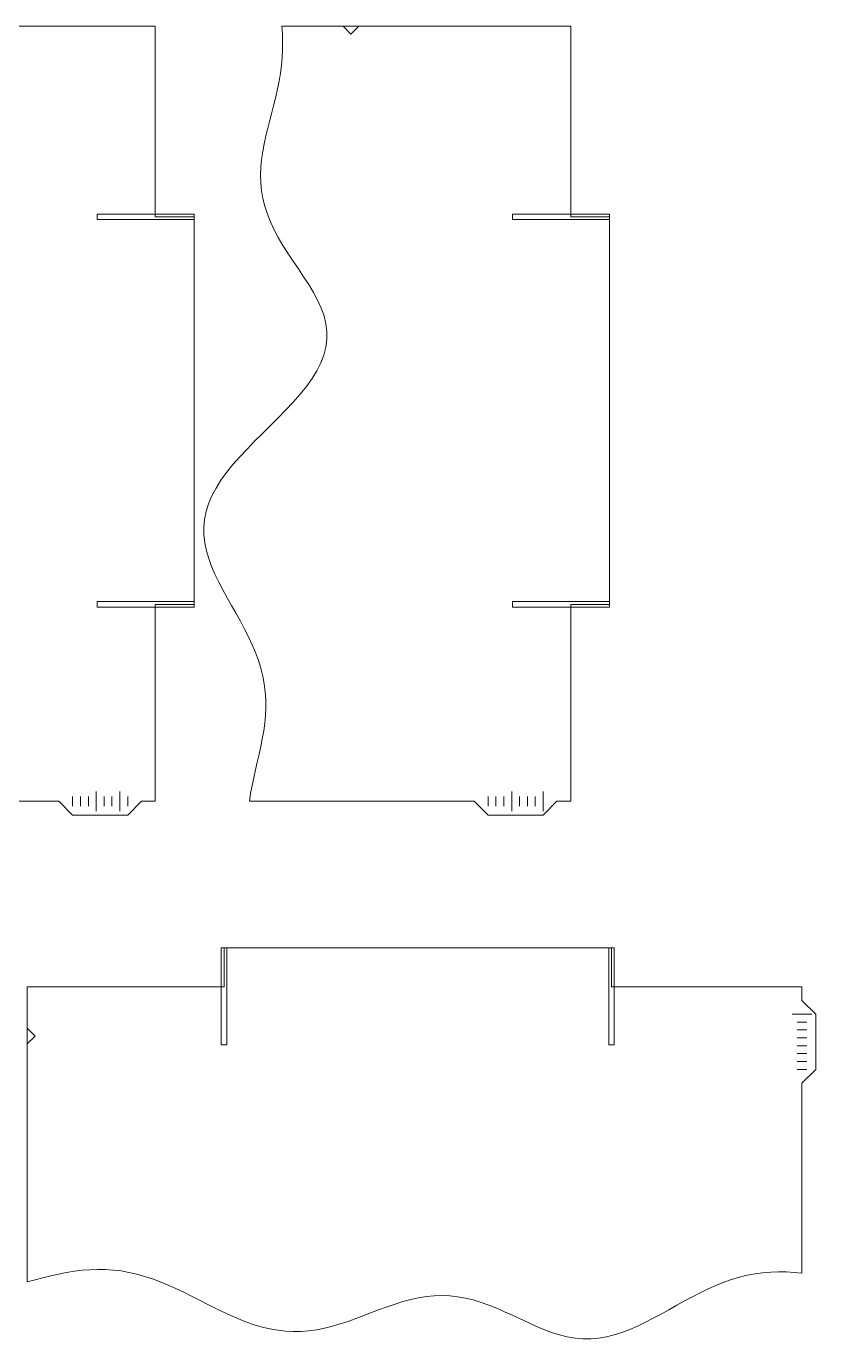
# Model space of a CAD drawing. Header units: centimetres. Extents: x -33.9 to 33.6, y -17.5 to 16.6.
# Drawn here: x 5.44 to 17.75, y -16.42 to 4.03 of the extents above; entities that cross this region are included whole.
import ezdxf

# ---------------------------------------------------------------- set-up
doc = ezdxf.new("R2010")
doc.units = ezdxf.units.CM
doc.header["$MEASUREMENT"] = 0
for name, color, linetype in [('1S', 7, 'Continuous'), ('2C', 7, 'Continuous'), ('3C', 7, 'Continuous')]:
    doc.layers.add(name, color=color, linetype=linetype)

msp = doc.modelspace()

# ---------------------------------------------------------------- linework, layer by layer
at = {"layer": '1S', "color": 1, "lineweight": 5}
for points in [[(6.16436, -8.12473), (6.16436, -8.12473), (6.16436, -7.97138), (6.16436, -7.97138)], [(6.28704, -8.12473), (6.28704, -8.12473), (6.28704, -7.97138), (6.28704, -7.97138)], [(6.40973, -8.12473), (6.40973, -8.12473), (6.40973, -7.97138), (6.40973, -7.97138)], [(6.53241, -8.2014), (6.53241, -8.2014), (6.53241, -7.89471), (6.53241, -7.89471)], [(6.65509, -8.12473), (6.65509, -8.12473), (6.65509, -7.97138), (6.65509, -7.97138)], [(6.77777, -8.12473), (6.77777, -8.12473), (6.77777, -7.97138), (6.77777, -7.97138)], [(6.90045, -8.2014), (6.90045, -8.2014), (6.90045, -7.89471), (6.90045, -7.89471)], [(7.02314, -8.12473), (7.02314, -8.12473), (7.02314, -7.97138), (7.02314, -7.97138)], [(12.63957, -8.12473), (12.63957, -8.12473), (12.63957, -7.97138), (12.63957, -7.97138)], [(12.76225, -8.12473), (12.76225, -8.12473), (12.76225, -7.97138), (12.76225, -7.97138)], [(12.88493, -8.12473), (12.88493, -8.12473), (12.88493, -7.97138), (12.88493, -7.97138)], [(13.00761, -8.2014), (13.00761, -8.2014), (13.00761, -7.89471), (13.00761, -7.89471)], [(13.13029, -8.12473), (13.13029, -8.12473), (13.13029, -7.97138), (13.13029, -7.97138)], [(13.25298, -8.12473), (13.25298, -8.12473), (13.25298, -7.97138), (13.25298, -7.97138)], [(13.37566, -8.12473), (13.37566, -8.12473), (13.37566, -7.97138), (13.37566, -7.97138)], [(13.49834, -8.2014), (13.49834, -8.2014), (13.49834, -7.89471), (13.49834, -7.89471)], [(17.68556, -11.36554), (17.68556, -11.36554), (17.37887, -11.36554), (17.37887, -11.36554)], [(17.6089, -11.48822), (17.6089, -11.48822), (17.45553, -11.48822), (17.45553, -11.48822)], [(17.6089, -11.6109), (17.6089, -11.6109), (17.45553, -11.6109), (17.45553, -11.6109)], [(17.6089, -11.73358), (17.6089, -11.73358), (17.45553, -11.73358), (17.45553, -11.73358)], [(17.6089, -11.85626), (17.6089, -11.85626), (17.45553, -11.85626), (17.45553, -11.85626)], [(17.6089, -11.97895), (17.6089, -11.97895), (17.45553, -11.97895), (17.45553, -11.97895)], [(17.6089, -12.10163), (17.6089, -12.10163), (17.45553, -12.10163), (17.45553, -12.10163)], [(17.6089, -12.22431), (17.6089, -12.22431), (17.45553, -12.22431), (17.45553, -12.22431)]]:
    msp.add_open_spline(points, degree=3, dxfattribs=at)
at = {"layer": '2C', "color": 1, "lineweight": 5}
for points, knots in [([(10.37876, 4.02692), (10.37876, 4.02692), (10.50145, 3.90424), (10.50145, 3.90424), (10.50145, 3.90424), (10.50145, 3.90424), (10.62413, 4.02692), (10.62413, 4.02692), (10.62413, 4.02692), (10.62413, 4.02692), (10.37876, 4.02692), (10.37876, 4.02692)], [0, 0, 0, 0, 0.33333333, 0.33333333, 0.33333333, 0.33333333, 0.66666667, 0.66666667, 0.66666667, 0.66666667, 1, 1, 1, 1]), ([(8.05627, 1.01431), (8.05627, 1.01431), (8.05627, 1.10096), (8.05627, 1.10096), (8.05627, 1.10096), (8.05627, 1.10096), (6.5469, 1.10096), (6.5469, 1.10096), (6.5469, 1.10096), (6.5469, 1.10096), (6.5469, 1.01431), (6.5469, 1.01431), (6.5469, 1.01431), (6.5469, 1.01431), (8.05627, 1.01431), (8.05627, 1.01431)], [0, 0, 0, 0, 0.25, 0.25, 0.25, 0.25, 0.5, 0.5, 0.5, 0.5, 0.75, 0.75, 0.75, 0.75, 1, 1, 1, 1]), ([(14.53148, 1.01431), (14.53148, 1.01431), (14.53148, 1.10096), (14.53148, 1.10096), (14.53148, 1.10096), (14.53148, 1.10096), (13.0221, 1.10096), (13.0221, 1.10096), (13.0221, 1.10096), (13.0221, 1.10096), (13.0221, 1.01431), (13.0221, 1.01431), (13.0221, 1.01431), (13.0221, 1.01431), (14.53148, 1.01431), (14.53148, 1.01431)], [0, 0, 0, 0, 0.25, 0.25, 0.25, 0.25, 0.5, 0.5, 0.5, 0.5, 0.75, 0.75, 0.75, 0.75, 1, 1, 1, 1]), ([(8.05627, -5.02318), (8.05627, -5.02318), (8.05627, -4.93653), (8.05627, -4.93653), (8.05627, -4.93653), (8.05627, -4.93653), (6.5469, -4.93653), (6.5469, -4.93653), (6.5469, -4.93653), (6.5469, -4.93653), (6.5469, -5.02318), (6.5469, -5.02318), (6.5469, -5.02318), (6.5469, -5.02318), (8.05627, -5.02318), (8.05627, -5.02318)], [0, 0, 0, 0, 0.25, 0.25, 0.25, 0.25, 0.5, 0.5, 0.5, 0.5, 0.75, 0.75, 0.75, 0.75, 1, 1, 1, 1]), ([(14.53148, -5.02318), (14.53148, -5.02318), (14.53148, -4.93653), (14.53148, -4.93653), (14.53148, -4.93653), (14.53148, -4.93653), (13.0221, -4.93653), (13.0221, -4.93653), (13.0221, -4.93653), (13.0221, -4.93653), (13.0221, -5.02318), (13.0221, -5.02318), (13.0221, -5.02318), (13.0221, -5.02318), (14.53148, -5.02318), (14.53148, -5.02318)], [0, 0, 0, 0, 0.25, 0.25, 0.25, 0.25, 0.5, 0.5, 0.5, 0.5, 0.75, 0.75, 0.75, 0.75, 1, 1, 1, 1]), ([(8.56876, -10.3324), (8.56876, -10.3324), (8.48212, -10.3324), (8.48212, -10.3324), (8.48212, -10.3324), (8.48212, -10.3324), (8.48212, -11.84177), (8.48212, -11.84177), (8.48212, -11.84177), (8.48212, -11.84177), (8.56876, -11.84177), (8.56876, -11.84177), (8.56876, -11.84177), (8.56876, -11.84177), (8.56876, -10.3324), (8.56876, -10.3324)], [0, 0, 0, 0, 0.25, 0.25, 0.25, 0.25, 0.5, 0.5, 0.5, 0.5, 0.75, 0.75, 0.75, 0.75, 1, 1, 1, 1]), ([(14.60625, -10.3324), (14.60625, -10.3324), (14.51961, -10.3324), (14.51961, -10.3324), (14.51961, -10.3324), (14.51961, -10.3324), (14.51961, -11.84177), (14.51961, -11.84177), (14.51961, -11.84177), (14.51961, -11.84177), (14.60625, -11.84177), (14.60625, -11.84177), (14.60625, -11.84177), (14.60625, -11.84177), (14.60625, -10.3324), (14.60625, -10.3324)], [0, 0, 0, 0, 0.25, 0.25, 0.25, 0.25, 0.5, 0.5, 0.5, 0.5, 0.75, 0.75, 0.75, 0.75, 1, 1, 1, 1]), ([(5.45722, -11.82861), (5.45722, -11.82861), (5.57992, -11.70592), (5.57992, -11.70592), (5.57992, -11.70592), (5.57992, -11.70592), (5.45722, -11.58325), (5.45722, -11.58325), (5.45722, -11.58325), (5.45722, -11.58325), (5.45722, -11.82861), (5.45722, -11.82861)], [0, 0, 0, 0, 0.33333333, 0.33333333, 0.33333333, 0.33333333, 0.66666667, 0.66666667, 0.66666667, 0.66666667, 1, 1, 1, 1])]:
    msp.add_open_spline(points, degree=3, knots=knots, dxfattribs=at)
at = {"layer": '3C', "color": 1, "lineweight": 5}
for points in [[(5.94967, -8.04806), (5.94967, -8.04806), (6.16436, -8.26274), (6.16436, -8.26274), (6.16436, -8.26274), (6.16436, -8.26274), (7.02314, -8.26274), (7.02314, -8.26274), (7.02314, -8.26274), (7.02314, -8.26274), (7.23783, -8.04806), (7.23783, -8.04806), (7.23783, -8.04806), (7.23783, -8.04806), (7.45252, -8.04806), (7.45252, -8.04806), (7.45252, -8.04806), (7.45252, -8.04806), (7.45252, -4.97986), (7.45252, -4.97986), (7.45252, -4.97986), (7.45252, -4.97986), (8.05627, -4.97986), (8.05627, -4.97986), (8.05627, -4.97986), (8.05627, -4.97986), (8.05627, 1.05763), (8.05627, 1.05763), (8.05627, 1.05763), (8.05627, 1.05763), (7.45252, 1.05763), (7.45252, 1.05763), (7.45252, 1.05763), (7.45252, 1.05763), (7.45252, 4.02692), (7.45252, 4.02692), (7.45252, 4.02692), (7.45252, 4.02692), (3.03289, 4.02692), (3.03289, 4.02692), (3.03289, 4.02692), (3.03289, 4.02692), (3.04672, 3.90495), (3.04672, 3.90495), (3.04672, 3.90495), (3.04672, 3.90495), (3.05527, 3.78298), (3.05527, 3.78298), (3.05527, 3.78298), (3.05527, 3.78298), (3.05817, 3.66101), (3.05817, 3.66101), (3.05817, 3.66101), (3.05817, 3.66101), (3.05512, 3.53904), (3.05512, 3.53904), (3.05512, 3.53904), (3.05512, 3.53904), (3.04596, 3.41707), (3.04596, 3.41707), (3.04596, 3.41707), (3.04596, 3.41707), (3.03064, 3.29511), (3.03064, 3.29511), (3.03064, 3.29511), (3.03064, 3.29511), (3.00921, 3.17314), (3.00921, 3.17314), (3.00921, 3.17314), (3.00921, 3.17314), (2.98194, 3.05117), (2.98194, 3.05117), (2.98194, 3.05117), (2.98194, 3.05117), (2.94917, 2.9292), (2.94917, 2.9292), (2.94917, 2.9292), (2.94917, 2.9292), (2.91141, 2.80723), (2.91141, 2.80723), (2.91141, 2.80723), (2.91141, 2.80723), (2.8693, 2.68526), (2.8693, 2.68526), (2.8693, 2.68526), (2.8693, 2.68526), (2.82361, 2.56329), (2.82361, 2.56329), (2.82361, 2.56329), (2.82361, 2.56329), (2.77524, 2.44132), (2.77524, 2.44132), (2.77524, 2.44132), (2.77524, 2.44132), (2.72517, 2.31935), (2.72517, 2.31935), (2.72517, 2.31935), (2.72517, 2.31935), (2.67448, 2.19738), (2.67448, 2.19738), (2.67448, 2.19738), (2.67448, 2.19738), (2.62431, 2.07541), (2.62431, 2.07541), (2.62431, 2.07541), (2.62431, 2.07541), (2.57584, 1.95344), (2.57584, 1.95344), (2.57584, 1.95344), (2.57584, 1.95344), (2.53025, 1.83147), (2.53025, 1.83147), (2.53025, 1.83147), (2.53025, 1.83147), (2.48871, 1.7095), (2.48871, 1.7095), (2.48871, 1.7095), (2.48871, 1.7095), (2.45232, 1.58753), (2.45232, 1.58753), (2.45232, 1.58753), (2.45232, 1.58753), (2.42212, 1.46556), (2.42212, 1.46556), (2.42212, 1.46556), (2.42212, 1.46556), (2.39903, 1.34359), (2.39903, 1.34359), (2.39903, 1.34359), (2.39903, 1.34359), (2.38379, 1.22163), (2.38379, 1.22163), (2.38379, 1.22163), (2.38379, 1.22163), (2.37702, 1.09966), (2.37702, 1.09966), (2.37702, 1.09966), (2.37702, 1.09966), (2.37907, 0.97769), (2.37907, 0.97769), (2.37907, 0.97769), (2.37907, 0.97769), (2.39009, 0.85572), (2.39009, 0.85572), (2.39009, 0.85572), (2.39009, 0.85572), (2.40999, 0.73375), (2.40999, 0.73375), (2.40999, 0.73375), (2.40999, 0.73375), (2.43839, 0.61178), (2.43839, 0.61178), (2.43839, 0.61178), (2.43839, 0.61178), (2.47464, 0.48981), (2.47464, 0.48981), (2.47464, 0.48981), (2.47464, 0.48981), (2.51779, 0.36784), (2.51779, 0.36784), (2.51779, 0.36784), (2.51779, 0.36784), (2.56662, 0.24587), (2.56662, 0.24587), (2.56662, 0.24587), (2.56662, 0.24587), (2.61964, 0.1239), (2.61964, 0.1239), (2.61964, 0.1239), (2.61964, 0.1239), (2.67511, 0.00193), (2.67511, 0.00193), (2.67511, 0.00193), (2.67511, 0.00193), (2.73114, -0.12004), (2.73114, -0.12004), (2.73114, -0.12004), (2.73114, -0.12004), (2.78577, -0.24201), (2.78577, -0.24201), (2.78577, -0.24201), (2.78577, -0.24201), (2.83705, -0.36398), (2.83705, -0.36398), (2.83705, -0.36398), (2.83705, -0.36398), (2.88325, -0.48595), (2.88325, -0.48595), (2.88325, -0.48595), (2.88325, -0.48595), (2.92277, -0.60792), (2.92277, -0.60792), (2.92277, -0.60792), (2.92277, -0.60792), (2.95424, -0.72989), (2.95424, -0.72989), (2.95424, -0.72989), (2.95424, -0.72989), (2.9765, -0.85185), (2.9765, -0.85185), (2.9765, -0.85185), (2.9765, -0.85185), (2.9887, -0.97382), (2.9887, -0.97382), (2.9887, -0.97382), (2.9887, -0.97382), (2.99022, -1.09579), (2.99022, -1.09579), (2.99022, -1.09579), (2.99022, -1.09579), (2.98072, -1.21776), (2.98072, -1.21776), (2.98072, -1.21776), (2.98072, -1.21776), (2.96017, -1.33973), (2.96017, -1.33973), (2.96017, -1.33973), (2.96017, -1.33973), (2.92877, -1.4617), (2.92877, -1.4617), (2.92877, -1.4617), (2.92877, -1.4617), (2.88703, -1.58367), (2.88703, -1.58367), (2.88703, -1.58367), (2.88703, -1.58367), (2.8357, -1.70564), (2.8357, -1.70564), (2.8357, -1.70564), (2.8357, -1.70564), (2.77572, -1.82761), (2.77572, -1.82761), (2.77572, -1.82761), (2.77572, -1.82761), (2.70826, -1.94958), (2.70826, -1.94958), (2.70826, -1.94958), (2.70826, -1.94958), (2.63465, -2.07155), (2.63465, -2.07155), (2.63465, -2.07155), (2.63465, -2.07155), (2.55634, -2.19352), (2.55634, -2.19352), (2.55634, -2.19352), (2.55634, -2.19352), (2.4749, -2.31549), (2.4749, -2.31549), (2.4749, -2.31549), (2.4749, -2.31549), (2.39195, -2.43746), (2.39195, -2.43746), (2.39195, -2.43746), (2.39195, -2.43746), (2.30914, -2.55943), (2.30914, -2.55943), (2.30914, -2.55943), (2.30914, -2.55943), (2.22808, -2.6814), (2.22808, -2.6814), (2.22808, -2.6814), (2.22808, -2.6814), (2.15038, -2.80337), (2.15038, -2.80337), (2.15038, -2.80337), (2.15038, -2.80337), (2.07752, -2.92534), (2.07752, -2.92534), (2.07752, -2.92534), (2.07752, -2.92534), (2.01088, -3.0473), (2.01088, -3.0473), (2.01088, -3.0473), (2.01088, -3.0473), (1.95171, -3.16927), (1.95171, -3.16927), (1.95171, -3.16927), (1.95171, -3.16927), (1.90108, -3.29124), (1.90108, -3.29124), (1.90108, -3.29124), (1.90108, -3.29124), (1.85988, -3.41321), (1.85988, -3.41321), (1.85988, -3.41321), (1.85988, -3.41321), (1.82879, -3.53518), (1.82879, -3.53518), (1.82879, -3.53518), (1.82879, -3.53518), (1.80828, -3.65715), (1.80828, -3.65715), (1.80828, -3.65715), (1.80828, -3.65715), (1.79861, -3.77912), (1.79861, -3.77912), (1.79861, -3.77912), (1.79861, -3.77912), (1.79982, -3.90109), (1.79982, -3.90109), (1.79982, -3.90109), (1.79982, -3.90109), (1.81171, -4.02306), (1.81171, -4.02306), (1.81171, -4.02306), (1.81171, -4.02306), (1.83392, -4.14503), (1.83392, -4.14503), (1.83392, -4.14503), (1.83392, -4.14503), (1.86586, -4.267), (1.86586, -4.267), (1.86586, -4.267), (1.86586, -4.267), (1.90677, -4.38897), (1.90677, -4.38897), (1.90677, -4.38897), (1.90677, -4.38897), (1.95574, -4.51094), (1.95574, -4.51094), (1.95574, -4.51094), (1.95574, -4.51094), (2.01172, -4.63291), (2.01172, -4.63291), (2.01172, -4.63291), (2.01172, -4.63291), (2.07358, -4.75488), (2.07358, -4.75488), (2.07358, -4.75488), (2.07358, -4.75488), (2.14006, -4.87685), (2.14006, -4.87685), (2.14006, -4.87685), (2.14006, -4.87685), (2.20989, -4.99882), (2.20989, -4.99882), (2.20989, -4.99882), (2.20989, -4.99882), (2.28174, -5.12078), (2.28174, -5.12078), (2.28174, -5.12078), (2.28174, -5.12078), (2.3543, -5.24275), (2.3543, -5.24275), (2.3543, -5.24275), (2.3543, -5.24275), (2.42632, -5.36472), (2.42632, -5.36472), (2.42632, -5.36472), (2.42632, -5.36472), (2.49655, -5.48669), (2.49655, -5.48669), (2.49655, -5.48669), (2.49655, -5.48669), (2.56385, -5.60867), (2.56385, -5.60867), (2.56385, -5.60867), (2.56385, -5.60867), (2.62719, -5.73063), (2.62719, -5.73063), (2.62719, -5.73063), (2.62719, -5.73063), (2.68563, -5.8526), (2.68563, -5.8526), (2.68563, -5.8526), (2.68563, -5.8526), (2.73841, -5.97457), (2.73841, -5.97457), (2.73841, -5.97457), (2.73841, -5.97457), (2.78486, -6.09655), (2.78486, -6.09655), (2.78486, -6.09655), (2.78486, -6.09655), (2.82453, -6.21851), (2.82453, -6.21851), (2.82453, -6.21851), (2.82453, -6.21851), (2.85708, -6.34048), (2.85708, -6.34048), (2.85708, -6.34048), (2.85708, -6.34048), (2.88237, -6.46246), (2.88237, -6.46246), (2.88237, -6.46246), (2.88237, -6.46246), (2.90038, -6.58443), (2.90038, -6.58443), (2.90038, -6.58443), (2.90038, -6.58443), (2.91127, -6.70639), (2.91127, -6.70639), (2.91127, -6.70639), (2.91127, -6.70639), (2.91534, -6.82836), (2.91534, -6.82836), (2.91534, -6.82836), (2.91534, -6.82836), (2.91304, -6.95034), (2.91304, -6.95034), (2.91304, -6.95034), (2.91304, -6.95034), (2.9049, -7.07231), (2.9049, -7.07231), (2.9049, -7.07231), (2.9049, -7.07231), (2.89158, -7.19427), (2.89158, -7.19427), (2.89158, -7.19427), (2.89158, -7.19427), (2.87383, -7.31625), (2.87383, -7.31625), (2.87383, -7.31625), (2.87383, -7.31625), (2.85246, -7.43822), (2.85246, -7.43822), (2.85246, -7.43822), (2.85246, -7.43822), (2.82828, -7.56019), (2.82828, -7.56019), (2.82828, -7.56019), (2.82828, -7.56019), (2.80221, -7.68214), (2.80221, -7.68214), (2.80221, -7.68214), (2.80221, -7.68214), (2.77508, -7.80412), (2.77508, -7.80412), (2.77508, -7.80412), (2.77508, -7.80412), (2.74778, -7.92609), (2.74778, -7.92609), (2.74778, -7.92609), (2.74778, -7.92609), (2.72112, -8.04806), (2.72112, -8.04806), (2.72112, -8.04806), (2.72112, -8.04806), (5.94967, -8.04806), (5.94967, -8.04806)], [(12.42487, -8.04806), (12.42487, -8.04806), (12.63957, -8.26274), (12.63957, -8.26274), (12.63957, -8.26274), (12.63957, -8.26274), (13.49834, -8.26274), (13.49834, -8.26274), (13.49834, -8.26274), (13.49834, -8.26274), (13.71303, -8.04806), (13.71303, -8.04806), (13.71303, -8.04806), (13.71303, -8.04806), (13.92773, -8.04806), (13.92773, -8.04806), (13.92773, -8.04806), (13.92773, -8.04806), (13.92773, -4.97986), (13.92773, -4.97986), (13.92773, -4.97986), (13.92773, -4.97986), (14.53148, -4.97986), (14.53148, -4.97986), (14.53148, -4.97986), (14.53148, -4.97986), (14.53148, 1.05763), (14.53148, 1.05763), (14.53148, 1.05763), (14.53148, 1.05763), (13.92773, 1.05763), (13.92773, 1.05763), (13.92773, 1.05763), (13.92773, 1.05763), (13.92773, 4.02692), (13.92773, 4.02692), (13.92773, 4.02692), (13.92773, 4.02692), (9.42462, 4.02692), (9.42462, 4.02692), (9.42462, 4.02692), (9.42462, 4.02692), (9.4337, 3.90495), (9.4337, 3.90495), (9.4337, 3.90495), (9.4337, 3.90495), (9.43781, 3.78298), (9.43781, 3.78298), (9.43781, 3.78298), (9.43781, 3.78298), (9.43681, 3.66101), (9.43681, 3.66101), (9.43681, 3.66101), (9.43681, 3.66101), (9.43067, 3.53904), (9.43067, 3.53904), (9.43067, 3.53904), (9.43067, 3.53904), (9.4195, 3.41707), (9.4195, 3.41707), (9.4195, 3.41707), (9.4195, 3.41707), (9.40359, 3.29511), (9.40359, 3.29511), (9.40359, 3.29511), (9.40359, 3.29511), (9.38329, 3.17314), (9.38329, 3.17314), (9.38329, 3.17314), (9.38329, 3.17314), (9.35914, 3.05117), (9.35914, 3.05117), (9.35914, 3.05117), (9.35914, 3.05117), (9.33179, 2.9292), (9.33179, 2.9292), (9.33179, 2.9292), (9.33179, 2.9292), (9.30201, 2.80723), (9.30201, 2.80723), (9.30201, 2.80723), (9.30201, 2.80723), (9.27073, 2.68526), (9.27073, 2.68526), (9.27073, 2.68526), (9.27073, 2.68526), (9.23889, 2.56329), (9.23889, 2.56329), (9.23889, 2.56329), (9.23889, 2.56329), (9.20759, 2.44132), (9.20759, 2.44132), (9.20759, 2.44132), (9.20759, 2.44132), (9.17792, 2.31935), (9.17792, 2.31935), (9.17792, 2.31935), (9.17792, 2.31935), (9.15104, 2.19738), (9.15104, 2.19738), (9.15104, 2.19738), (9.15104, 2.19738), (9.1281, 2.07541), (9.1281, 2.07541), (9.1281, 2.07541), (9.1281, 2.07541), (9.11021, 1.95344), (9.11021, 1.95344), (9.11021, 1.95344), (9.11021, 1.95344), (9.09843, 1.83147), (9.09843, 1.83147), (9.09843, 1.83147), (9.09843, 1.83147), (9.09373, 1.7095), (9.09373, 1.7095), (9.09373, 1.7095), (9.09373, 1.7095), (9.09693, 1.58753), (9.09693, 1.58753), (9.09693, 1.58753), (9.09693, 1.58753), (9.10872, 1.46556), (9.10872, 1.46556), (9.10872, 1.46556), (9.10872, 1.46556), (9.12957, 1.34359), (9.12957, 1.34359), (9.12957, 1.34359), (9.12957, 1.34359), (9.15977, 1.22163), (9.15977, 1.22163), (9.15977, 1.22163), (9.15977, 1.22163), (9.19934, 1.09966), (9.19934, 1.09966), (9.19934, 1.09966), (9.19934, 1.09966), (9.24804, 0.97769), (9.24804, 0.97769), (9.24804, 0.97769), (9.24804, 0.97769), (9.30535, 0.85572), (9.30535, 0.85572), (9.30535, 0.85572), (9.30535, 0.85572), (9.37047, 0.73375), (9.37047, 0.73375), (9.37047, 0.73375), (9.37047, 0.73375), (9.4423, 0.61178), (9.4423, 0.61178), (9.4423, 0.61178), (9.4423, 0.61178), (9.51945, 0.48981), (9.51945, 0.48981), (9.51945, 0.48981), (9.51945, 0.48981), (9.60024, 0.36784), (9.60024, 0.36784), (9.60024, 0.36784), (9.60024, 0.36784), (9.68275, 0.24587), (9.68275, 0.24587), (9.68275, 0.24587), (9.68275, 0.24587), (9.76479, 0.1239), (9.76479, 0.1239), (9.76479, 0.1239), (9.76479, 0.1239), (9.84399, 0.00193), (9.84399, 0.00193), (9.84399, 0.00193), (9.84399, 0.00193), (9.91781, -0.12004), (9.91781, -0.12004), (9.91781, -0.12004), (9.91781, -0.12004), (9.9836, -0.24201), (9.9836, -0.24201), (9.9836, -0.24201), (9.9836, -0.24201), (10.03942, -0.36398), (10.03942, -0.36398), (10.03942, -0.36398), (10.03942, -0.36398), (10.08296, -0.48595), (10.08296, -0.48595), (10.08296, -0.48595), (10.08296, -0.48595), (10.11276, -0.60792), (10.11276, -0.60792), (10.11276, -0.60792), (10.11276, -0.60792), (10.12783, -0.72989), (10.12783, -0.72989), (10.12783, -0.72989), (10.12783, -0.72989), (10.1275, -0.85185), (10.1275, -0.85185), (10.1275, -0.85185), (10.1275, -0.85185), (10.11146, -0.97382), (10.11146, -0.97382), (10.11146, -0.97382), (10.11146, -0.97382), (10.07974, -1.09579), (10.07974, -1.09579), (10.07974, -1.09579), (10.07974, -1.09579), (10.03272, -1.21776), (10.03272, -1.21776), (10.03272, -1.21776), (10.03272, -1.21776), (9.97111, -1.33973), (9.97111, -1.33973), (9.97111, -1.33973), (9.97111, -1.33973), (9.89593, -1.4617), (9.89593, -1.4617), (9.89593, -1.4617), (9.89593, -1.4617), (9.80846, -1.58367), (9.80846, -1.58367), (9.80846, -1.58367), (9.80846, -1.58367), (9.71022, -1.70564), (9.71022, -1.70564), (9.71022, -1.70564), (9.71022, -1.70564), (9.60297, -1.82761), (9.60297, -1.82761), (9.60297, -1.82761), (9.60297, -1.82761), (9.48861, -1.94958), (9.48861, -1.94958), (9.48861, -1.94958), (9.48861, -1.94958), (9.36915, -2.07155), (9.36915, -2.07155), (9.36915, -2.07155), (9.36915, -2.07155), (9.24669, -2.19352), (9.24669, -2.19352), (9.24669, -2.19352), (9.24669, -2.19352), (9.12336, -2.31549), (9.12336, -2.31549), (9.12336, -2.31549), (9.12336, -2.31549), (9.00127, -2.43746), (9.00127, -2.43746), (9.00127, -2.43746), (9.00127, -2.43746), (8.88248, -2.55943), (8.88248, -2.55943), (8.88248, -2.55943), (8.88248, -2.55943), (8.7689, -2.6814), (8.7689, -2.6814), (8.7689, -2.6814), (8.7689, -2.6814), (8.66235, -2.80337), (8.66235, -2.80337), (8.66235, -2.80337), (8.66235, -2.80337), (8.56446, -2.92534), (8.56446, -2.92534), (8.56446, -2.92534), (8.56446, -2.92534), (8.47664, -3.0473), (8.47664, -3.0473), (8.47664, -3.0473), (8.47664, -3.0473), (8.40007, -3.16927), (8.40007, -3.16927), (8.40007, -3.16927), (8.40007, -3.16927), (8.3357, -3.29124), (8.3357, -3.29124), (8.3357, -3.29124), (8.3357, -3.29124), (8.2842, -3.41321), (8.2842, -3.41321), (8.2842, -3.41321), (8.2842, -3.41321), (8.24597, -3.53518), (8.24597, -3.53518), (8.24597, -3.53518), (8.24597, -3.53518), (8.22116, -3.65715), (8.22116, -3.65715), (8.22116, -3.65715), (8.22116, -3.65715), (8.20962, -3.77912), (8.20962, -3.77912), (8.20962, -3.77912), (8.20962, -3.77912), (8.211, -3.90109), (8.211, -3.90109), (8.211, -3.90109), (8.211, -3.90109), (8.22463, -4.02306), (8.22463, -4.02306), (8.22463, -4.02306), (8.22463, -4.02306), (8.24971, -4.14503), (8.24971, -4.14503), (8.24971, -4.14503), (8.24971, -4.14503), (8.28519, -4.267), (8.28519, -4.267), (8.28519, -4.267), (8.28519, -4.267), (8.32987, -4.38897), (8.32987, -4.38897), (8.32987, -4.38897), (8.32987, -4.38897), (8.38239, -4.51094), (8.38239, -4.51094), (8.38239, -4.51094), (8.38239, -4.51094), (8.44134, -4.63291), (8.44134, -4.63291), (8.44134, -4.63291), (8.44134, -4.63291), (8.5052, -4.75488), (8.5052, -4.75488), (8.5052, -4.75488), (8.5052, -4.75488), (8.57243, -4.87685), (8.57243, -4.87685), (8.57243, -4.87685), (8.57243, -4.87685), (8.64147, -4.99882), (8.64147, -4.99882), (8.64147, -4.99882), (8.64147, -4.99882), (8.71085, -5.12078), (8.71085, -5.12078), (8.71085, -5.12078), (8.71085, -5.12078), (8.77908, -5.24275), (8.77908, -5.24275), (8.77908, -5.24275), (8.77908, -5.24275), (8.84484, -5.36472), (8.84484, -5.36472), (8.84484, -5.36472), (8.84484, -5.36472), (8.90688, -5.48669), (8.90688, -5.48669), (8.90688, -5.48669), (8.90688, -5.48669), (8.96412, -5.60867), (8.96412, -5.60867), (8.96412, -5.60867), (8.96412, -5.60867), (9.01563, -5.73063), (9.01563, -5.73063), (9.01563, -5.73063), (9.01563, -5.73063), (9.06065, -5.8526), (9.06065, -5.8526), (9.06065, -5.8526), (9.06065, -5.8526), (9.09861, -5.97457), (9.09861, -5.97457), (9.09861, -5.97457), (9.09861, -5.97457), (9.12915, -6.09655), (9.12915, -6.09655), (9.12915, -6.09655), (9.12915, -6.09655), (9.15207, -6.21851), (9.15207, -6.21851), (9.15207, -6.21851), (9.15207, -6.21851), (9.16738, -6.34048), (9.16738, -6.34048), (9.16738, -6.34048), (9.16738, -6.34048), (9.17526, -6.46246), (9.17526, -6.46246), (9.17526, -6.46246), (9.17526, -6.46246), (9.17608, -6.58443), (9.17608, -6.58443), (9.17608, -6.58443), (9.17608, -6.58443), (9.17036, -6.70639), (9.17036, -6.70639), (9.17036, -6.70639), (9.17036, -6.70639), (9.15874, -6.82836), (9.15874, -6.82836), (9.15874, -6.82836), (9.15874, -6.82836), (9.14202, -6.95034), (9.14202, -6.95034), (9.14202, -6.95034), (9.14202, -6.95034), (9.12106, -7.07231), (9.12106, -7.07231), (9.12106, -7.07231), (9.12106, -7.07231), (9.0968, -7.19427), (9.0968, -7.19427), (9.0968, -7.19427), (9.0968, -7.19427), (9.07026, -7.31625), (9.07026, -7.31625), (9.07026, -7.31625), (9.07026, -7.31625), (9.04244, -7.43822), (9.04244, -7.43822), (9.04244, -7.43822), (9.04244, -7.43822), (9.01439, -7.56019), (9.01439, -7.56019), (9.01439, -7.56019), (9.01439, -7.56019), (8.98707, -7.68214), (8.98707, -7.68214), (8.98707, -7.68214), (8.98707, -7.68214), (8.96146, -7.80412), (8.96146, -7.80412), (8.96146, -7.80412), (8.96146, -7.80412), (8.93842, -7.92609), (8.93842, -7.92609), (8.93842, -7.92609), (8.93842, -7.92609), (8.91875, -8.04806), (8.91875, -8.04806), (8.91875, -8.04806), (8.91875, -8.04806), (12.42487, -8.04806), (12.42487, -8.04806)], [(17.53222, -12.439), (17.53222, -12.439), (17.74692, -12.22431), (17.74692, -12.22431), (17.74692, -12.22431), (17.74692, -12.22431), (17.74692, -11.36554), (17.74692, -11.36554), (17.74692, -11.36554), (17.74692, -11.36554), (17.53222, -11.15084), (17.53222, -11.15084), (17.53222, -11.15084), (17.53222, -11.15084), (17.53222, -10.93615), (17.53222, -10.93615), (17.53222, -10.93615), (17.53222, -10.93615), (14.56292, -10.93615), (14.56292, -10.93615), (14.56292, -10.93615), (14.56292, -10.93615), (14.56292, -10.3324), (14.56292, -10.3324), (14.56292, -10.3324), (14.56292, -10.3324), (8.52543, -10.3324), (8.52543, -10.3324), (8.52543, -10.3324), (8.52543, -10.3324), (8.52543, -10.93615), (8.52543, -10.93615), (8.52543, -10.93615), (8.52543, -10.93615), (5.45722, -10.93615), (5.45722, -10.93615), (5.45722, -10.93615), (5.45722, -10.93615), (5.45722, -15.53661), (5.45722, -15.53661), (5.45722, -15.53661), (5.45722, -15.53661), (5.57919, -15.50382), (5.57919, -15.50382), (5.57919, -15.50382), (5.57919, -15.50382), (5.70118, -15.47206), (5.70118, -15.47206), (5.70118, -15.47206), (5.70118, -15.47206), (5.82315, -15.44213), (5.82315, -15.44213), (5.82315, -15.44213), (5.82315, -15.44213), (5.94511, -15.41475), (5.94511, -15.41475), (5.94511, -15.41475), (5.94511, -15.41475), (6.06707, -15.3907), (6.06707, -15.3907), (6.06707, -15.3907), (6.06707, -15.3907), (6.18905, -15.37065), (6.18905, -15.37065), (6.18905, -15.37065), (6.18905, -15.37065), (6.31102, -15.35528), (6.31102, -15.35528), (6.31102, -15.35528), (6.31102, -15.35528), (6.43299, -15.34518), (6.43299, -15.34518), (6.43299, -15.34518), (6.43299, -15.34518), (6.55496, -15.34079), (6.55496, -15.34079), (6.55496, -15.34079), (6.55496, -15.34079), (6.67693, -15.34257), (6.67693, -15.34257), (6.67693, -15.34257), (6.67693, -15.34257), (6.7989, -15.35077), (6.7989, -15.35077), (6.7989, -15.35077), (6.7989, -15.35077), (6.92087, -15.36556), (6.92087, -15.36556), (6.92087, -15.36556), (6.92087, -15.36556), (7.04284, -15.38698), (7.04284, -15.38698), (7.04284, -15.38698), (7.04284, -15.38698), (7.16481, -15.41495), (7.16481, -15.41495), (7.16481, -15.41495), (7.16481, -15.41495), (7.28678, -15.44923), (7.28678, -15.44923), (7.28678, -15.44923), (7.28678, -15.44923), (7.40875, -15.48945), (7.40875, -15.48945), (7.40875, -15.48945), (7.40875, -15.48945), (7.53072, -15.53512), (7.53072, -15.53512), (7.53072, -15.53512), (7.53072, -15.53512), (7.65269, -15.58563), (7.65269, -15.58563), (7.65269, -15.58563), (7.65269, -15.58563), (7.77466, -15.64024), (7.77466, -15.64024), (7.77466, -15.64024), (7.77466, -15.64024), (7.89663, -15.69815), (7.89663, -15.69815), (7.89663, -15.69815), (7.89663, -15.69815), (8.01859, -15.75841), (8.01859, -15.75841), (8.01859, -15.75841), (8.01859, -15.75841), (8.14056, -15.82005), (8.14056, -15.82005), (8.14056, -15.82005), (8.14056, -15.82005), (8.26253, -15.88205), (8.26253, -15.88205), (8.26253, -15.88205), (8.26253, -15.88205), (8.3845, -15.94335), (8.3845, -15.94335), (8.3845, -15.94335), (8.3845, -15.94335), (8.50647, -16.00287), (8.50647, -16.00287), (8.50647, -16.00287), (8.50647, -16.00287), (8.62844, -16.05957), (8.62844, -16.05957), (8.62844, -16.05957), (8.62844, -16.05957), (8.75041, -16.11246), (8.75041, -16.11246), (8.75041, -16.11246), (8.75041, -16.11246), (8.87238, -16.16059), (8.87238, -16.16059), (8.87238, -16.16059), (8.87238, -16.16059), (8.99435, -16.2031), (8.99435, -16.2031), (8.99435, -16.2031), (8.99435, -16.2031), (9.11632, -16.23925), (9.11632, -16.23925), (9.11632, -16.23925), (9.11632, -16.23925), (9.23829, -16.26839), (9.23829, -16.26839), (9.23829, -16.26839), (9.23829, -16.26839), (9.36026, -16.29007), (9.36026, -16.29007), (9.36026, -16.29007), (9.36026, -16.29007), (9.48223, -16.30394), (9.48223, -16.30394), (9.48223, -16.30394), (9.48223, -16.30394), (9.6042, -16.30985), (9.6042, -16.30985), (9.6042, -16.30985), (9.6042, -16.30985), (9.72617, -16.30778), (9.72617, -16.30778), (9.72617, -16.30778), (9.72617, -16.30778), (9.84814, -16.29794), (9.84814, -16.29794), (9.84814, -16.29794), (9.84814, -16.29794), (9.97011, -16.28067), (9.97011, -16.28067), (9.97011, -16.28067), (9.97011, -16.28067), (10.09208, -16.25651), (10.09208, -16.25651), (10.09208, -16.25651), (10.09208, -16.25651), (10.21404, -16.22613), (10.21404, -16.22613), (10.21404, -16.22613), (10.21404, -16.22613), (10.33601, -16.19037), (10.33601, -16.19037), (10.33601, -16.19037), (10.33601, -16.19037), (10.45798, -16.15018), (10.45798, -16.15018), (10.45798, -16.15018), (10.45798, -16.15018), (10.57995, -16.10666), (10.57995, -16.10666), (10.57995, -16.10666), (10.57995, -16.10666), (10.70192, -16.06097), (10.70192, -16.06097), (10.70192, -16.06097), (10.70192, -16.06097), (10.82389, -16.01432), (10.82389, -16.01432), (10.82389, -16.01432), (10.82389, -16.01432), (10.94586, -15.96799), (10.94586, -15.96799), (10.94586, -15.96799), (10.94586, -15.96799), (11.06783, -15.92325), (11.06783, -15.92325), (11.06783, -15.92325), (11.06783, -15.92325), (11.1898, -15.88134), (11.1898, -15.88134), (11.1898, -15.88134), (11.1898, -15.88134), (11.31177, -15.84346), (11.31177, -15.84346), (11.31177, -15.84346), (11.31177, -15.84346), (11.43374, -15.8107), (11.43374, -15.8107), (11.43374, -15.8107), (11.43374, -15.8107), (11.55571, -15.78405), (11.55571, -15.78405), (11.55571, -15.78405), (11.55571, -15.78405), (11.67768, -15.76438), (11.67768, -15.76438), (11.67768, -15.76438), (11.67768, -15.76438), (11.79965, -15.75237), (11.79965, -15.75237), (11.79965, -15.75237), (11.79965, -15.75237), (11.92162, -15.74851), (11.92162, -15.74851), (11.92162, -15.74851), (11.92162, -15.74851), (12.04359, -15.75308), (12.04359, -15.75308), (12.04359, -15.75308), (12.04359, -15.75308), (12.16556, -15.7662), (12.16556, -15.7662), (12.16556, -15.7662), (12.16556, -15.7662), (12.28752, -15.78769), (12.28752, -15.78769), (12.28752, -15.78769), (12.28752, -15.78769), (12.40949, -15.81718), (12.40949, -15.81718), (12.40949, -15.81718), (12.40949, -15.81718), (12.53146, -15.85404), (12.53146, -15.85404), (12.53146, -15.85404), (12.53146, -15.85404), (12.65343, -15.89746), (12.65343, -15.89746), (12.65343, -15.89746), (12.65343, -15.89746), (12.7754, -15.9464), (12.7754, -15.9464), (12.7754, -15.9464), (12.7754, -15.9464), (12.89737, -15.99962), (12.89737, -15.99962), (12.89737, -15.99962), (12.89737, -15.99962), (13.01934, -16.05571), (13.01934, -16.05571), (13.01934, -16.05571), (13.01934, -16.05571), (13.14131, -16.11315), (13.14131, -16.11315), (13.14131, -16.11315), (13.14131, -16.11315), (13.26328, -16.17025), (13.26328, -16.17025), (13.26328, -16.17025), (13.26328, -16.17025), (13.38525, -16.2253), (13.38525, -16.2253), (13.38525, -16.2253), (13.38525, -16.2253), (13.50722, -16.27652), (13.50722, -16.27652), (13.50722, -16.27652), (13.50722, -16.27652), (13.62919, -16.32216), (13.62919, -16.32216), (13.62919, -16.32216), (13.62919, -16.32216), (13.75116, -16.36051), (13.75116, -16.36051), (13.75116, -16.36051), (13.75116, -16.36051), (13.87313, -16.39057), (13.87313, -16.39057), (13.87313, -16.39057), (13.87313, -16.39057), (13.9951, -16.41102), (13.9951, -16.41102), (13.9951, -16.41102), (13.9951, -16.41102), (14.11707, -16.42135), (14.11707, -16.42135), (14.11707, -16.42135), (14.11707, -16.42135), (14.23904, -16.42138), (14.23904, -16.42138), (14.23904, -16.42138), (14.23904, -16.42138), (14.36102, -16.41113), (14.36102, -16.41113), (14.36102, -16.41113), (14.36102, -16.41113), (14.48297, -16.39093), (14.48297, -16.39093), (14.48297, -16.39093), (14.48297, -16.39093), (14.60494, -16.3613), (14.60494, -16.3613), (14.60494, -16.3613), (14.60494, -16.3613), (14.72691, -16.32296), (14.72691, -16.32296), (14.72691, -16.32296), (14.72691, -16.32296), (14.84888, -16.27681), (14.84888, -16.27681), (14.84888, -16.27681), (14.84888, -16.27681), (14.97085, -16.22392), (14.97085, -16.22392), (14.97085, -16.22392), (14.97085, -16.22392), (15.09282, -16.16542), (15.09282, -16.16542), (15.09282, -16.16542), (15.09282, -16.16542), (15.21479, -16.10254), (15.21479, -16.10254), (15.21479, -16.10254), (15.21479, -16.10254), (15.33677, -16.03658), (15.33677, -16.03658), (15.33677, -16.03658), (15.33677, -16.03658), (15.45873, -15.9688), (15.45873, -15.9688), (15.45873, -15.9688), (15.45873, -15.9688), (15.5807, -15.90048), (15.5807, -15.90048), (15.5807, -15.90048), (15.5807, -15.90048), (15.70267, -15.83285), (15.70267, -15.83285), (15.70267, -15.83285), (15.70267, -15.83285), (15.82465, -15.76706), (15.82465, -15.76706), (15.82465, -15.76706), (15.82465, -15.76706), (15.94661, -15.70419), (15.94661, -15.70419), (15.94661, -15.70419), (15.94661, -15.70419), (16.06859, -15.64518), (16.06859, -15.64518), (16.06859, -15.64518), (16.06859, -15.64518), (16.19055, -15.59085), (16.19055, -15.59085), (16.19055, -15.59085), (16.19055, -15.59085), (16.31253, -15.54194), (16.31253, -15.54194), (16.31253, -15.54194), (16.31253, -15.54194), (16.4345, -15.49896), (16.4345, -15.49896), (16.4345, -15.49896), (16.4345, -15.49896), (16.55647, -15.46234), (16.55647, -15.46234), (16.55647, -15.46234), (16.55647, -15.46234), (16.67842, -15.43233), (16.67842, -15.43233), (16.67842, -15.43233), (16.67842, -15.43233), (16.80039, -15.40905), (16.80039, -15.40905), (16.80039, -15.40905), (16.80039, -15.40905), (16.92238, -15.39246), (16.92238, -15.39246), (16.92238, -15.39246), (16.92238, -15.39246), (17.04434, -15.38244), (17.04434, -15.38244), (17.04434, -15.38244), (17.04434, -15.38244), (17.1663, -15.37868), (17.1663, -15.37868), (17.1663, -15.37868), (17.1663, -15.37868), (17.28828, -15.38085), (17.28828, -15.38085), (17.28828, -15.38085), (17.28828, -15.38085), (17.41025, -15.38844), (17.41025, -15.38844), (17.41025, -15.38844), (17.41025, -15.38844), (17.53222, -15.40095), (17.53222, -15.40095), (17.53222, -15.40095), (17.53222, -15.40095), (17.53222, -12.439), (17.53222, -12.439)]]:
    msp.add_open_spline(points, degree=3, knots=[0, 0, 0, 0, 0.00909091, 0.00909091, 0.00909091, 0.00909091, 0.01818182, 0.01818182, 0.01818182, 0.01818182, 0.02727273, 0.02727273, 0.02727273, 0.02727273, 0.03636364, 0.03636364, 0.03636364, 0.03636364, 0.04545455, 0.04545455, 0.04545455, 0.04545455, 0.05454545, 0.05454545, 0.05454545, 0.05454545, 0.06363636, 0.06363636, 0.06363636, 0.06363636, 0.07272727, 0.07272727, 0.07272727, 0.07272727, 0.08181818, 0.08181818, 0.08181818, 0.08181818, 0.09090909, 0.09090909, 0.09090909, 0.09090909, 0.1, 0.1, 0.1, 0.1, 0.10909091, 0.10909091, 0.10909091, 0.10909091, 0.11818182, 0.11818182, 0.11818182, 0.11818182, 0.12727273, 0.12727273, 0.12727273, 0.12727273, 0.13636364, 0.13636364, 0.13636364, 0.13636364, 0.14545455, 0.14545455, 0.14545455, 0.14545455, 0.15454545, 0.15454545, 0.15454545, 0.15454545, 0.16363636, 0.16363636, 0.16363636, 0.16363636, 0.17272727, 0.17272727, 0.17272727, 0.17272727, 0.18181818, 0.18181818, 0.18181818, 0.18181818, 0.19090909, 0.19090909, 0.19090909, 0.19090909, 0.2, 0.2, 0.2, 0.2, 0.20909091, 0.20909091, 0.20909091, 0.20909091, 0.21818182, 0.21818182, 0.21818182, 0.21818182, 0.22727273, 0.22727273, 0.22727273, 0.22727273, 0.23636364, 0.23636364, 0.23636364, 0.23636364, 0.24545455, 0.24545455, 0.24545455, 0.24545455, 0.25454545, 0.25454545, 0.25454545, 0.25454545, 0.26363636, 0.26363636, 0.26363636, 0.26363636, 0.27272727, 0.27272727, 0.27272727, 0.27272727, 0.28181818, 0.28181818, 0.28181818, 0.28181818, 0.29090909, 0.29090909, 0.29090909, 0.29090909, 0.3, 0.3, 0.3, 0.3, 0.30909091, 0.30909091, 0.30909091, 0.30909091, 0.31818182, 0.31818182, 0.31818182, 0.31818182, 0.32727273, 0.32727273, 0.32727273, 0.32727273, 0.33636364, 0.33636364, 0.33636364, 0.33636364, 0.34545455, 0.34545455, 0.34545455, 0.34545455, 0.35454545, 0.35454545, 0.35454545, 0.35454545, 0.36363636, 0.36363636, 0.36363636, 0.36363636, 0.37272727, 0.37272727, 0.37272727, 0.37272727, 0.38181818, 0.38181818, 0.38181818, 0.38181818, 0.39090909, 0.39090909, 0.39090909, 0.39090909, 0.4, 0.4, 0.4, 0.4, 0.40909091, 0.40909091, 0.40909091, 0.40909091, 0.41818182, 0.41818182, 0.41818182, 0.41818182, 0.42727273, 0.42727273, 0.42727273, 0.42727273, 0.43636364, 0.43636364, 0.43636364, 0.43636364, 0.44545455, 0.44545455, 0.44545455, 0.44545455, 0.45454545, 0.45454545, 0.45454545, 0.45454545, 0.46363636, 0.46363636, 0.46363636, 0.46363636, 0.47272727, 0.47272727, 0.47272727, 0.47272727, 0.48181818, 0.48181818, 0.48181818, 0.48181818, 0.49090909, 0.49090909, 0.49090909, 0.49090909, 0.5, 0.5, 0.5, 0.5, 0.50909091, 0.50909091, 0.50909091, 0.50909091, 0.51818182, 0.51818182, 0.51818182, 0.51818182, 0.52727273, 0.52727273, 0.52727273, 0.52727273, 0.53636364, 0.53636364, 0.53636364, 0.53636364, 0.54545455, 0.54545455, 0.54545455, 0.54545455, 0.55454545, 0.55454545, 0.55454545, 0.55454545, 0.56363636, 0.56363636, 0.56363636, 0.56363636, 0.57272727, 0.57272727, 0.57272727, 0.57272727, 0.58181818, 0.58181818, 0.58181818, 0.58181818, 0.59090909, 0.59090909, 0.59090909, 0.59090909, 0.6, 0.6, 0.6, 0.6, 0.60909091, 0.60909091, 0.60909091, 0.60909091, 0.61818182, 0.61818182, 0.61818182, 0.61818182, 0.62727273, 0.62727273, 0.62727273, 0.62727273, 0.63636364, 0.63636364, 0.63636364, 0.63636364, 0.64545455, 0.64545455, 0.64545455, 0.64545455, 0.65454545, 0.65454545, 0.65454545, 0.65454545, 0.66363636, 0.66363636, 0.66363636, 0.66363636, 0.67272727, 0.67272727, 0.67272727, 0.67272727, 0.68181818, 0.68181818, 0.68181818, 0.68181818, 0.69090909, 0.69090909, 0.69090909, 0.69090909, 0.7, 0.7, 0.7, 0.7, 0.70909091, 0.70909091, 0.70909091, 0.70909091, 0.71818182, 0.71818182, 0.71818182, 0.71818182, 0.72727273, 0.72727273, 0.72727273, 0.72727273, 0.73636364, 0.73636364, 0.73636364, 0.73636364, 0.74545455, 0.74545455, 0.74545455, 0.74545455, 0.75454545, 0.75454545, 0.75454545, 0.75454545, 0.76363636, 0.76363636, 0.76363636, 0.76363636, 0.77272727, 0.77272727, 0.77272727, 0.77272727, 0.78181818, 0.78181818, 0.78181818, 0.78181818, 0.79090909, 0.79090909, 0.79090909, 0.79090909, 0.8, 0.8, 0.8, 0.8, 0.80909091, 0.80909091, 0.80909091, 0.80909091, 0.81818182, 0.81818182, 0.81818182, 0.81818182, 0.82727273, 0.82727273, 0.82727273, 0.82727273, 0.83636364, 0.83636364, 0.83636364, 0.83636364, 0.84545455, 0.84545455, 0.84545455, 0.84545455, 0.85454545, 0.85454545, 0.85454545, 0.85454545, 0.86363636, 0.86363636, 0.86363636, 0.86363636, 0.87272727, 0.87272727, 0.87272727, 0.87272727, 0.88181818, 0.88181818, 0.88181818, 0.88181818, 0.89090909, 0.89090909, 0.89090909, 0.89090909, 0.9, 0.9, 0.9, 0.9, 0.90909091, 0.90909091, 0.90909091, 0.90909091, 0.91818182, 0.91818182, 0.91818182, 0.91818182, 0.92727273, 0.92727273, 0.92727273, 0.92727273, 0.93636364, 0.93636364, 0.93636364, 0.93636364, 0.94545455, 0.94545455, 0.94545455, 0.94545455, 0.95454545, 0.95454545, 0.95454545, 0.95454545, 0.96363636, 0.96363636, 0.96363636, 0.96363636, 0.97272727, 0.97272727, 0.97272727, 0.97272727, 0.98181818, 0.98181818, 0.98181818, 0.98181818, 0.99090909, 0.99090909, 0.99090909, 0.99090909, 1, 1, 1, 1], dxfattribs=at)

doc.saveas('drawing.dxf')
